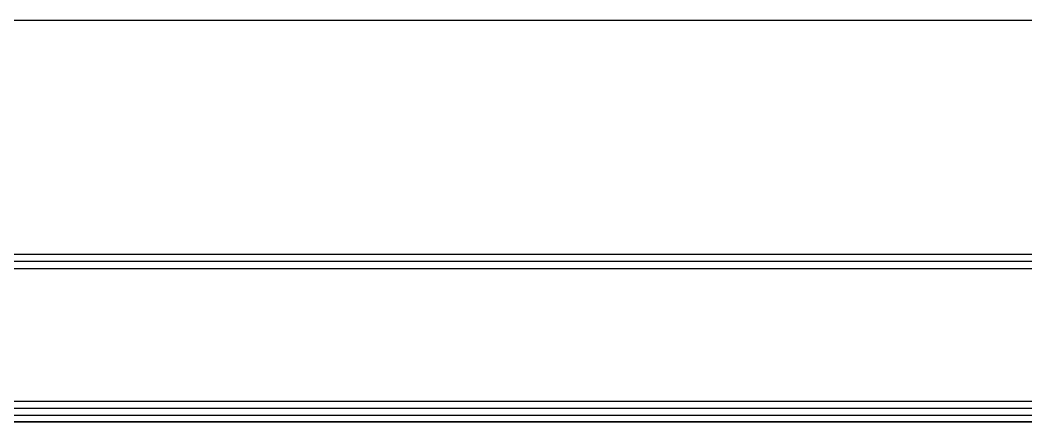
# Model space of a CAD drawing. Header units: millimetres. Extents: x 2519235 to 7246330, y 25937 to 201821.
# Drawn here: x 2730335 to 2731085, y 136662 to 136962 of the extents above; entities that cross this region are included whole.
import ezdxf

# ---------------------------------------------------------------- set-up
doc = ezdxf.new("R2010")
doc.units = ezdxf.units.MM
for name, color, linetype in [('000 - EXISTING_CANOPY_MAIN_COLOR_1', 7, 'Continuous'), ('_LOUVER-SB', 7, 'Continuous'), ('_RCW03', 7, 'Continuous'), ('Xref-PLAN-106.940$0$_PP-Dim', 7, 'Continuous')]:
    doc.layers.add(name, color=color, linetype=linetype)

# ---------------------------------------------------------------- blocks, each defined once
blk = doc.blocks.new('Xref-PLAN-106.940')
at = {"layer": 'Xref-PLAN-106.940$0$_PP-Dim', "color": 7}
for p, q in [((130644.18, 10358.4), (136394.18, 10358.4)), ((130644.18, 10058.4), (136394.18, 10058.4))]:
    blk.add_line(p, q, dxfattribs=at)
blk = doc.blocks.new('*U416')
at = {"color": 7}
for p, q in [((5400, -25), (-250, -25)), ((-250, -30.08), (5400, -30.08)), ((-250, -35.39), (5400, -35.39)), ((-250, -134.54), (5400, -134.54)), ((-250, -139.62), (5400, -139.62)), ((-250, -144.93), (5400, -144.93))]:
    blk.add_line(p, q, dxfattribs=at)
blk = doc.blocks.new('A$C53fc0519')
at = {"layer": '000 - EXISTING_CANOPY_MAIN_COLOR_1', "color": 7}
blk.add_line((14500, -13147.86), (14450, -13147.86), dxfattribs=at)
blk = doc.blocks.new('A$C6d15e31b')
at = {"layer": '_RCW03', "color": 7}
blk.add_lwpolyline([(-4975.16, -12900), (774.84, -12900), (774.84, -13200), (-4975.16, -13200)], close=True, dxfattribs=at)
at = {"color": 7}
blk.add_blockref('Xref-PLAN-106.940', (-135619.34, -23258.4), dxfattribs=at)
at = {"layer": '000 - EXISTING_CANOPY_MAIN_COLOR_1', "color": 7}
blk.add_blockref('A$C53fc0519', (-18300, -52.14), dxfattribs=at)
at = {"layer": '_LOUVER-SB', "color": 7}
blk.add_blockref('*U416', (-4675.16, -13050), dxfattribs=at)

msp = doc.modelspace()

# ---------------------------------------------------------------- block references
at = {"color": 7}
msp.add_blockref('A$C6d15e31b', (2734544.161, 149862.194), dxfattribs=at)

doc.saveas('drawing.dxf')
